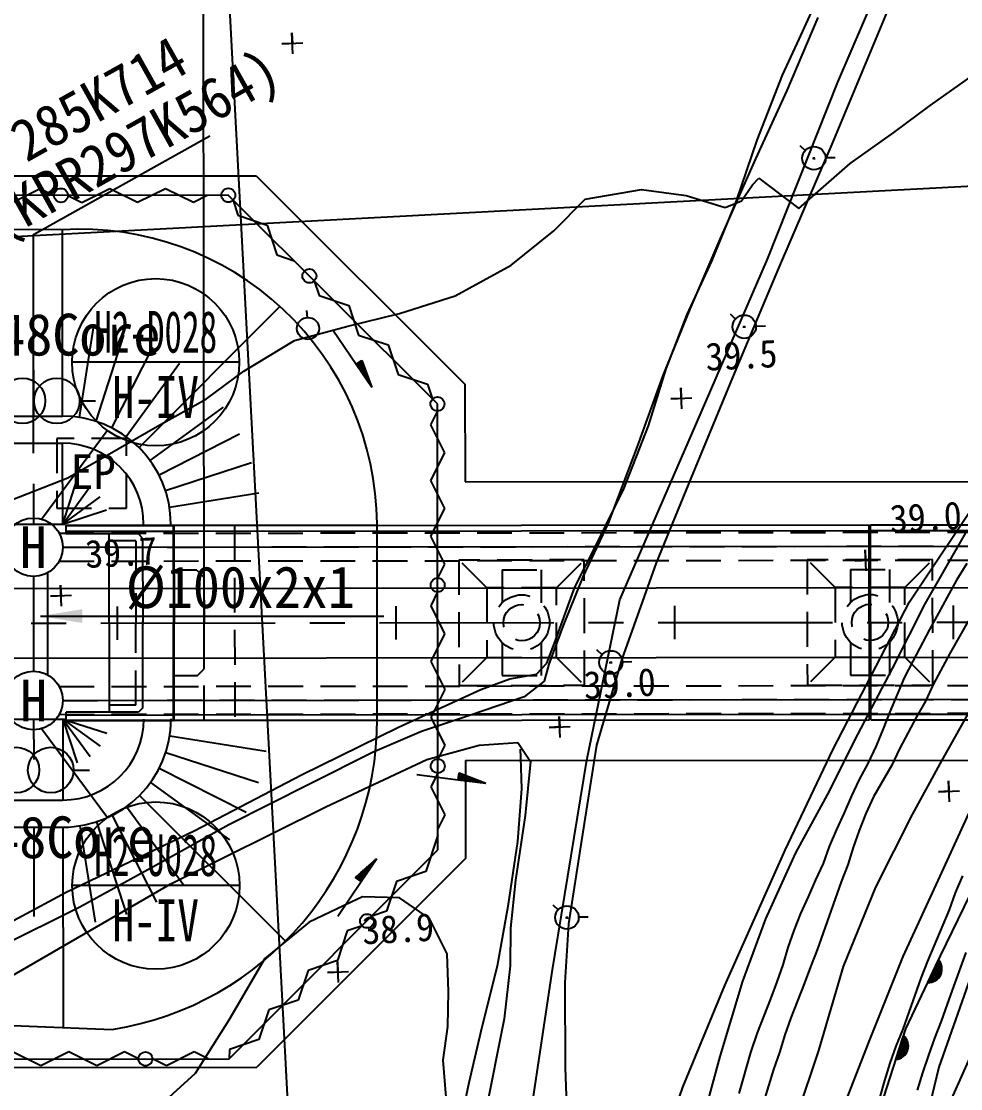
# Model space of a CAD drawing. Header units: millimetres. Extents: x 16742 to 17538, y 1103 to 1809.
# Drawn here: x 17236.1 to 17303.5, y 1440.4 to 1517 of the extents above; entities that cross this region are included whole.
import ezdxf
from ezdxf.enums import TextEntityAlignment as Align
from ezdxf.xclip import XClip

# ---------------------------------------------------------------- set-up
doc = ezdxf.new("R2010")
doc.units = ezdxf.units.MM
doc.header["$LTSCALE"] = 10
doc.header["$MEASUREMENT"] = 0
doc.header["$XCLIPFRAME"] = 2
for name, pattern in [('CENTER', [2, 1.25, -0.25, 0.25, -0.25]), ('DASHED2', [0.375, 0.25, -0.125]), ('HIDDEN', [0.375, 0.25, -0.125])]:
    doc.linetypes.add(name, pattern=pattern)
for name, color, linetype in [('TN-MANH', 4, 'Continuous'), ('TN-TEXT', 3, 'Continuous'), ('TT-COMM-SYMB', 3, 'Continuous'), ('TZ-BASE', 253, 'Continuous'), ('TZ-CABL', 4, 'Continuous'), ('TZ-SYMB', 1, 'Continuous')]:
    doc.layers.add(name, color=color, linetype=linetype)
doc.styles.add('GR', font='GulimChe.ttf')
doc.styles.get("Standard").update_dxf_attribs({"font": 'GulimChe.ttf'})
doc.linetypes.add('ZIGZAG', pattern='A,0.0001,-0.2,[131,ltypeshp.shx,S=0.2,R=0,X=-0.2,Y=0],-0.4,[131,ltypeshp.shx,S=0.2,R=180,X=0.2,Y=0],-0.2', length=0.8001)
doc.dimstyles.get("Standard").update_dxf_attribs({"dimtxt": 0.18, "dimasz": 0.18, "dimexe": 0.18, "dimexo": 0.0625, "dimgap": 0.09, "dimtad": 0, "dimtih": 1, "dimtoh": 1, "dimdec": 4, "dimzin": 0, "dimdsep": 46, "dimtxsty": 'Standard', "dimcen": 0.09, "dimadec": 0, "dimazin": 0, "dimtfac": 1, "dimtdec": 4, "dimtofl": 0, "dimtmove": 0, "dimatfit": 3, "dimfxl": 0, "dimtolj": 1, "dimtzin": 0, "dimarcsym": 0})

# ---------------------------------------------------------------- blocks, each defined once
blk = doc.blocks.new('JD-FHFGFGH4SFG5')
at = {"layer": 'TZ-BASE'}
for p, q in [((423.309, 133.438), (441.901, -216.421)), ((471.703, 39.226, 42.028), (476.799, 51.112, 42.028)), ((426.2, 0.396), (426.154, 50.395)), ((476.261, 46.789, 40.888), (471.256, 34.776, 40.888)), ((468.927, 42.314, 40.35), (470.725, 46.294, 40.35)), ((470.25, 43.867, 42.415), (468.022, 38.624, 42.415)), ((699.423, 43.352), (-0.006, 6.182)), ((432.582, 41.263, 40.319), (432.502, 42.761, 40.319)), ((432.502, 42.761, 40.319), (432.542, 42.012, 40.319)), ((467.725, 39.733, 40.35), (468.927, 42.314, 40.35)), ((431.793, 41.972, 40.319), (433.291, 42.051, 40.319)), ((432.542, 42.012, 40.319), (431.793, 41.972, 40.319)), ((465.908, 35.063, 40.35), (467.725, 39.733, 40.35)), ((466.636, 26.522, 42.028), (471.703, 39.226, 42.028)), ((478.316, 37.542, 39.996), (481.423, 39.759, 39.996)), ((468.022, 38.624, 42.415), (465.782, 33.724, 42.415)), ((475.716, 35.6, 39.996), (478.316, 37.542, 39.996)), ((472.566, 33.382, 39.996), (475.716, 35.6, 39.996)), ((464.424, 30.707, 40.35), (465.908, 35.063, 40.35)), ((471.256, 34.776, 40.888), (467.434, 25.861, 40.888)), ((468.957, 34.684, 39.941), (469.348, 34.315, 39.941)), ((465.782, 33.724, 42.415), (463.229, 27.953, 42.415)), ((469.866, 33.759, 39.941), (470.07, 33.747, 39.941)), ((469.975, 33.832, 39.941), (469.984, 33.674, 39.941)), ((470.814, 33.805, 39.941), (471.492, 33.822, 39.941)), ((470.478, 31.544, 39.996), (472.566, 33.382, 39.996)), ((465.561, 31.846, 39.996), (466.018, 32.335, 39.996)), ((466.018, 32.335, 39.996), (468.891, 30.155, 39.996)), ((412.434, 30.591), (414.433, 31.593)), ((414.433, 31.593), (415.433, 31.094)), ((417.434, 30.596), (419.433, 31.598)), ((419.433, 31.598), (421.434, 30.599)), ((421.434, 30.599), (423.433, 31.601)), ((423.433, 31.601), (425.434, 30.603)), ((453.547, 30.824, 39.996), (457.611, 31.525, 39.996)), ((457.611, 31.525, 39.996), (460.811, 31.078, 39.996)), ((464.784, 30.7, 39.996), (465.561, 31.846, 39.996)), ((468.891, 30.155, 39.996), (470.478, 31.544, 39.996)), ((427.944, 31.106), (242.724, 30.931)), ((416.433, 31.095), (417.434, 30.596)), ((425.434, 30.603), (426.433, 31.104)), ((442.958, 16.12), (427.944, 31.106)), ((428.293, 30.748), (428.633, 29.683)), ((451.302, 28.551, 39.996), (453.547, 30.824, 39.996)), ((460.811, 31.078, 39.996), (463.595, 30.228, 39.996)), ((462.638, 26.383, 40.35), (464.424, 30.707, 40.35)), ((463.595, 30.228, 39.996), (464.784, 30.7, 39.996)), ((428.633, 29.683), (430.745, 28.949)), ((416.039, 28.633), (399.927, 28.679)), ((416.052, 15.254), (416.039, 28.633)), ((430.745, 28.949), (431.425, 26.819)), ((448.247, 26.077, 39.996), (451.302, 28.551, 39.996)), ((463.229, 27.953, 42.415), (461.079, 22.928, 42.415)), ((431.425, 26.819), (432.673, 26.385)), ((444.236, 23.872, 39.996), (448.247, 26.077, 39.996)), ((460.878, 22.533, 40.35), (462.638, 26.383, 40.35)), ((461.498, 14.634, 42.028), (466.636, 26.522, 42.028)), ((467.434, 25.861, 40.888), (464.254, 18.303, 40.888)), ((434.117, 24.959), (434.471, 23.898)), ((434.471, 23.898), (436.592, 23.192)), ((440.234, 22.613, 39.996), (444.236, 23.872, 39.996)), ((421.541, 12.987), (431.653, 23.118)), ((436.592, 23.192), (437.3, 21.071)), ((433.623, 22.309, 39.533), (433.573, 22.827, 39.533)), ((436.522, 21.709, 39.996), (440.234, 22.613, 39.996)), ((461.079, 22.928, 42.415), (459.136, 18.168, 42.415)), ((459.377, 18.65, 40.35), (460.878, 22.533, 40.35)), ((463.955, 22.586, 39.726), (464.346, 22.216, 39.726)), ((413.944, 21.877), (413.95, 15.252)), ((417.266, 15.16), (418.276, 21.581)), ((432.685, 20.671, 39.996), (436.522, 21.709, 39.996)), ((464.864, 21.66, 39.726), (465.068, 21.648, 39.726)), ((464.973, 21.734, 39.726), (464.981, 21.576, 39.726)), ((465.812, 21.707, 39.726), (466.49, 21.724, 39.726)), ((418.45, 14.877), (420.453, 21.06)), ((435.439, 21.453), (437.121, 18.969)), ((437.3, 21.071), (439.421, 20.364)), ((419.575, 14.412), (422.521, 20.206)), ((429.06, 18.479, 39.996), (432.685, 20.671, 39.996)), ((439.421, 20.364), (440.129, 18.243)), ((437.121, 18.969), (437.535, 19.25)), ((437.4, 19.159), (437.764, 18.622)), ((437.411, 19.166), (437.746, 18.671)), ((437.421, 19.173), (437.728, 18.719)), ((437.432, 19.18), (437.711, 18.768)), ((437.442, 19.187), (437.693, 18.816)), ((437.452, 19.194), (437.675, 18.864)), ((437.463, 19.201), (437.658, 18.913)), ((437.473, 19.208), (437.64, 18.961)), ((437.483, 19.215), (437.622, 19.01)), ((437.494, 19.222), (437.605, 19.058)), ((437.504, 19.229), (437.587, 19.107)), ((437.514, 19.236), (437.569, 19.155)), ((437.525, 19.243), (437.551, 19.203)), ((437.535, 19.25), (438.242, 17.313)), ((420.614, 13.777), (424.43, 19.039)), ((426.375, 16.491, 39.996), (429.06, 18.479, 39.996)), ((437.121, 18.97), (438.241, 17.315)), ((437.131, 18.977), (438.223, 17.364)), ((437.142, 18.984), (438.206, 17.412)), ((437.152, 18.991), (438.188, 17.461)), ((437.162, 18.998), (438.17, 17.509)), ((437.173, 19.005), (438.153, 17.557)), ((437.183, 19.012), (438.135, 17.606)), ((437.193, 19.019), (438.117, 17.654)), ((437.204, 19.026), (438.1, 17.703)), ((437.214, 19.033), (438.082, 17.751)), ((437.225, 19.04), (438.064, 17.799)), ((437.235, 19.047), (438.047, 17.848)), ((437.245, 19.054), (438.029, 17.896)), ((437.256, 19.061), (438.011, 17.945)), ((437.266, 19.068), (437.994, 17.993)), ((437.276, 19.075), (437.976, 18.042)), ((437.287, 19.082), (437.958, 18.09)), ((437.297, 19.089), (437.941, 18.138)), ((437.307, 19.096), (437.923, 18.187)), ((437.318, 19.103), (437.905, 18.235)), ((437.328, 19.11), (437.887, 18.284)), ((437.338, 19.117), (437.87, 18.332)), ((437.349, 19.124), (437.852, 18.38)), ((437.359, 19.131), (437.834, 18.429)), ((437.369, 19.138), (437.817, 18.477)), ((437.38, 19.145), (437.799, 18.526)), ((437.39, 19.152), (437.781, 18.574)), ((458.099, 14.559, 40.35), (459.377, 18.65, 40.35)), ((440.129, 18.243), (442.25, 17.536)), ((459.136, 18.168, 42.415), (457.291, 13.067, 42.415)), ((464.254, 18.303, 40.888), (461.157, 10.834, 40.888)), ((442.25, 17.536), (442.604, 16.475)), ((460.499, 15.77, 39.523), (460.419, 17.268, 39.523)), ((460.419, 17.268, 39.523), (460.459, 16.519, 39.523)), ((422.872, 14.518, 39.996), (426.375, 16.491, 39.996)), ((442.988, -15.88), (442.958, 16.12)), ((459.71, 16.48, 39.523), (461.208, 16.559, 39.523)), ((460.459, 16.519, 39.523), (459.71, 16.48, 39.523)), ((422.333, 12.061), (427.588, 15.887)), ((442.958, 15.622), (442.459, 14.621)), ((299.951, 15.145), (416.052, 15.254)), ((442.459, 14.621), (443.461, 12.622)), ((456.039, 2.046, 42.028), (461.498, 14.634, 42.028)), ((416.418, 10.807, 39.996), (422.872, 14.518, 39.996)), ((422.97, 11.024), (428.759, 13.98)), ((456.321, 10.02, 40.35), (458.099, 14.559, 40.35)), ((299.952, 13.195), (416.053, 13.304)), ((416.059, 7.494), (416.053, 13.304)), ((457.291, 13.067, 42.415), (455.201, 7.57, 42.415)), ((443.461, 12.622), (442.463, 10.621)), ((423.437, 9.899), (429.617, 11.913)), ((412.342, 9.202, 39.996), (416.418, 10.807, 39.996)), ((461.157, 10.834, 40.888), (458.658, 4.72, 40.888)), ((413.955, 10.397), (413.958, 7.492)), ((416.059, 7.494), (417.079, 10.643)), ((416.059, 7.494), (418.002, 10.174)), ((442.463, 10.621), (443.465, 8.622)), ((454.392, 6.078, 40.35), (456.321, 10.02, 40.35)), ((416.059, 7.494), (418.735, 9.442)), ((423.723, 8.715), (430.141, 9.738)), ((476.835, 1.911, 40.888), (482.112, 9.843, 40.888)), ((416.059, 7.494), (419.206, 8.52)), ((443.465, 8.622), (442.467, 6.621)), ((299.958, 7.385), (416.245, 7.495)), ((438.67, 7.407), (416.294, 7.386)), ((416.294, 7.386), (423.993, 7.393)), ((416.294, 7.386), (416.294, 6.786)), ((416.294, 6.986), (423.994, 6.994)), ((423.993, 7.393), (424, 0.394)), ((424.043, 7.394), (473.943, 7.439)), ((424.043, 7.394), (424.05, 0.394)), ((424.044, 6.994), (473.944, 7.039)), ((438.635, -6.484), (438.621, 7.515)), ((455.201, 7.57, 42.415), (453.398, 3.719, 42.415)), ((473.956, -6.56), (473.943, 7.439)), ((474.043, 7.44), (548.943, 7.508)), ((474.056, -6.56), (474.043, 7.44)), ((474.044, 7.04), (548.944, 7.108)), ((421.494, 6.791), (416.294, 6.786)), ((419.406, -6.01), (419.394, 6.789)), ((421.794, 6.492), (421.494, 6.791)), ((421.794, 6.492), (421.8, 0.292)), ((442.467, 6.621), (443.468, 4.622)), ((480.851, 6.86, 39.996), (477.93, 1.766, 39.996)), ((452.821, 2.967, 40.35), (454.392, 6.078, 40.35)), ((473.729, 4.139, 38.964), (473.65, 5.637, 38.964)), ((473.65, 5.637, 38.964), (473.69, 4.888, 38.964)), ((443.468, 4.622), (442.969, 3.622)), ((458.658, 4.72, 40.888), (456.187, -2.21, 40.888)), ((472.941, 4.848, 38.964), (474.439, 4.928, 38.964)), ((473.69, 4.888, 38.964), (472.941, 4.848, 38.964)), ((480.951, 4.664, 41), (480.218, 3.477, 41)), ((415.978, 1.606, 39.738), (415.898, 3.104, 39.738)), ((415.898, 3.104, 39.738), (415.938, 2.355, 39.738)), ((426.197, 3.696), (426.2, 0.396)), ((453.398, 3.719, 42.415), (451.97, 0.226, 42.415)), ((480.218, 3.477, 41), (479.529, 2.248, 41)), ((299.961, 2.779), (499.95, 2.963)), ((415.189, 2.316, 39.738), (416.687, 2.395, 39.738)), ((415.938, 2.355, 39.738), (415.189, 2.316, 39.738)), ((442.97, 2.622), (442.471, 1.621)), ((451.368, -1.044, 40.35), (452.821, 2.967, 40.35)), ((420.001, -0.81), (419.999, 1.59)), ((440.001, -0.792), (439.999, 1.608)), ((442.471, 1.621), (443.473, -0.378)), ((453.685, -9.443, 42.028), (456.039, 2.046, 42.028)), ((460.001, -0.773), (459.999, 1.627)), ((471.349, -8.655, 40.888), (476.835, 1.911, 40.888)), ((477.93, 1.766, 39.996), (475.596, -2.878, 39.996)), ((479.529, 2.248, 41), (478.924, 1.108, 41)), ((480.001, -0.755), (479.999, 1.645)), ((478.924, 1.108, 41), (478.276, -0.076, 41)), ((421.806, -5.708), (421.8, 0.492)), ((424.006, -6.606), (424, 0.394)), ((424.056, -6.606), (424.05, 0.394)), ((426.203, -2.904), (426.2, 0.396)), ((451.97, 0.226, 42.415), (450.948, -2.565, 42.415)), ((481.052, 0.537, 42), (479.754, -1.746, 42)), ((443.473, -0.378), (442.475, -2.379)), ((478.276, -0.076, 41), (477.065, -2.356, 41)), ((450.816, -2.483, 40.35), (451.368, -1.044, 40.35)), ((454.378, -1.51, 39.36), (454.769, -1.879, 39.36)), ((299.966, -2.221), (499.955, -2.037)), ((456.187, -2.21, 40.888), (454.38, -8.386, 40.888)), ((479.754, -1.746, 42), (478.543, -4.026, 42)), ((483.423, -1.82, 42.028), (479.006, -9.723, 42.028)), ((442.475, -2.379), (443.477, -4.378)), ((450.069, -3.284, 40.35), (450.816, -2.483, 40.35)), ((450.948, -2.565, 42.415), (450.603, -3.782, 42.415)), ((455.287, -2.436, 39.36), (455.491, -2.448, 39.36)), ((455.396, -2.362, 39.36), (455.404, -2.52, 39.36)), ((456.235, -2.389, 39.36), (456.912, -2.372, 39.36)), ((475.596, -2.878, 39.996), (473.093, -7.613, 39.996)), ((477.065, -2.356, 41), (476.461, -3.539, 41)), ((446.061, -4.371, 40.35), (448.143, -3.61, 40.35)), ((448.143, -3.61, 40.35), (450.069, -3.284, 40.35)), ((450.603, -3.782, 42.415), (449.179, -4.908, 42.415)), ((476.461, -3.539, 41), (475.427, -5.985, 41)), ((443.477, -4.378), (442.479, -6.379)), ((443.773, -5.441, 40.35), (446.061, -4.371, 40.35)), ((478.543, -4.026, 42), (477.982, -5.207, 42)), ((449.179, -4.908, 42.415), (445.393, -6.202, 42.415)), ((477.982, -5.207, 42), (477.333, -6.349, 42)), ((421.506, -6.008), (416.306, -6.013)), ((416.307, -6.613), (416.306, -6.013)), ((421.806, -5.708), (421.506, -6.008)), ((440.171, -7.073, 40.35), (443.773, -5.441, 40.35)), ((474.056, -6.16), (548.956, -6.091)), ((475.427, -5.985, 41), (474.953, -7.206, 41)), ((349.971, -6.568), (416.258, -6.505)), ((413.971, -6.508), (413.974, -9.413)), ((416.072, -6.505), (419.221, -7.525)), ((416.072, -6.505), (416.078, -12.316)), ((416.072, -6.505), (417.098, -9.652)), ((416.072, -6.505), (418.02, -9.181)), ((416.072, -6.505), (418.752, -8.448)), ((416.306, -6.213), (424.006, -6.206)), ((438.683, -6.592), (416.307, -6.613)), ((416.307, -6.613), (424.006, -6.606)), ((424.056, -6.206), (473.956, -6.16)), ((424.056, -6.606), (473.956, -6.56)), ((445.393, -6.202, 42.415), (441.819, -7.403, 42.415)), ((442.479, -6.379), (443.481, -8.378)), ((451.768, -7.817, 39.007), (451.689, -6.319, 39.007)), ((451.689, -6.319, 39.007), (451.728, -7.068, 39.007)), ((474.056, -6.56), (548.956, -6.491)), ((477.333, -6.349, 42), (476.122, -8.628, 42)), ((433.188, -10.502, 40.35), (440.171, -7.073, 40.35)), ((441.819, -7.403, 42.415), (438.298, -8.903, 42.415)), ((450.98, -7.108, 39.007), (452.477, -7.028, 39.007)), ((451.728, -7.068, 39.007), (450.98, -7.108, 39.007)), ((473.093, -7.613, 39.996), (470.921, -11.949, 39.996)), ((474.953, -7.206, 41), (474.436, -8.429, 41)), ((423.738, -7.712), (430.652, -8.801)), ((442.19, -9.413, 39.791), (445.942, -8.379, 39.791)), ((443.481, -8.378), (442.982, -9.378)), ((445.942, -8.379, 39.791), (448.734, -8.195, 39.791)), ((448.734, -8.195, 39.791), (449.642, -9.541, 39.791)), ((454.38, -8.386, 40.888), (453.284, -15.225, 40.888)), ((474.436, -8.429, 41), (473.835, -9.698, 41)), ((423.455, -8.896), (430.114, -11.053)), ((438.298, -8.903, 42.415), (433.771, -11.171, 42.415)), ((448.943, -9.264, 40.113), (448.922, -8.662, 40.113)), ((467.901, -15.921, 40.888), (471.349, -8.655, 40.888)), ((476.122, -8.628, 42), (475.56, -9.81, 42)), ((434.947, -12.808, 39.791), (442.19, -9.413, 39.791)), ((449.021, -11.5, 40.113), (448.943, -9.264, 40.113)), ((449.642, -9.541, 39.791), (449.261, -13.429, 39.791)), ((451.201, -24.639, 42.028), (453.685, -9.443, 42.028)), ((473.835, -9.698, 41), (473.23, -10.838, 41)), ((475.56, -9.81, 42), (474.263, -12.093, 42)), ((479.006, -9.723, 42.028), (477.024, -13.365, 42.028)), ((422.99, -10.022), (429.23, -13.194)), ((425.536, -14.514, 40.35), (433.188, -10.502, 40.35)), ((441.476, -10.491), (444.454, -10.858)), ((442.983, -10.378), (442.484, -11.379)), ((444.454, -10.858), (444.515, -10.362)), ((444.471, -10.721), (445.907, -10.898)), ((444.472, -10.709), (445.859, -10.88)), ((444.474, -10.696), (445.811, -10.861)), ((444.475, -10.684), (445.763, -10.843)), ((444.477, -10.672), (445.715, -10.824)), ((444.478, -10.659), (445.667, -10.806)), ((444.48, -10.647), (445.619, -10.787)), ((444.481, -10.634), (445.571, -10.769)), ((444.483, -10.622), (445.523, -10.75)), ((444.484, -10.609), (445.475, -10.732)), ((444.486, -10.597), (445.427, -10.713)), ((444.487, -10.585), (445.378, -10.694)), ((444.489, -10.572), (445.33, -10.676)), ((444.49, -10.56), (445.282, -10.657)), ((444.492, -10.547), (445.234, -10.639)), ((444.494, -10.535), (445.186, -10.62)), ((444.495, -10.523), (445.138, -10.602)), ((444.497, -10.51), (445.09, -10.583)), ((444.498, -10.498), (445.042, -10.565)), ((444.5, -10.485), (444.994, -10.546)), ((444.501, -10.473), (444.946, -10.528)), ((444.503, -10.461), (444.897, -10.509)), ((444.504, -10.448), (444.849, -10.491)), ((444.506, -10.436), (444.801, -10.472)), ((444.507, -10.423), (444.753, -10.454)), ((444.509, -10.411), (444.705, -10.435)), ((444.51, -10.399), (444.657, -10.417)), ((444.512, -10.386), (444.609, -10.398)), ((444.513, -10.374), (444.561, -10.38)), ((444.515, -10.362), (446.439, -11.103)), ((422.355, -11.061), (428.021, -15.17)), ((433.771, -11.171, 42.415), (427.975, -14.085, 42.415)), ((442.484, -11.379), (443.485, -13.378)), ((444.454, -10.858), (446.437, -11.102)), ((444.455, -10.845), (446.388, -11.083)), ((444.457, -10.833), (446.34, -11.065)), ((444.458, -10.82), (446.292, -11.046)), ((444.46, -10.808), (446.244, -11.028)), ((444.461, -10.796), (446.196, -11.009)), ((444.463, -10.783), (446.148, -10.991)), ((444.464, -10.771), (446.1, -10.972)), ((444.466, -10.758), (446.052, -10.954)), ((444.468, -10.746), (446.004, -10.935)), ((444.469, -10.734), (445.956, -10.917)), ((473.23, -10.838, 41), (472.668, -12.019, 41)), ((479.71, -12.438, 42.777), (479.631, -10.94, 42.777)), ((479.631, -10.94, 42.777), (479.671, -11.689, 42.777)), ((421.565, -11.988), (432.041, -22.445)), ((448.723, -15.298, 40.113), (449.021, -11.5, 40.113)), ((470.921, -11.949, 39.996), (468.656, -16.117, 39.996)), ((472.668, -12.019, 41), (472.151, -13.242, 41)), ((474.263, -12.093, 42), (473.702, -13.274, 42)), ((478.922, -11.729, 42.777), (480.42, -11.649, 42.777)), ((479.671, -11.689, 42.777), (478.922, -11.729, 42.777)), ((299.976, -12.425), (416.078, -12.316)), ((420.639, -12.779), (424.759, -18.438)), ((423.777, -18.364, 39.791), (434.947, -12.808, 39.791)), ((479.028, -17.772, 39.791), (481.51, -12.39, 39.791)), ((419.602, -13.417), (422.785, -19.65)), ((443.485, -13.378), (442.986, -14.378)), ((449.261, -13.429, 39.791), (448.561, -18.059, 39.791)), ((472.151, -13.242, 41), (471.59, -14.423, 41)), ((473.702, -13.274, 42), (473.228, -14.495, 42)), ((477.024, -13.365, 42.028), (474.407, -18.578, 42.028)), ((299.978, -14.375), (416.08, -14.266)), ((413.978, -14.268), (413.984, -20.678)), ((416.079, -14.266), (416.093, -28.65)), ((416.306, -18.925, 40.35), (425.536, -14.514, 40.35)), ((417.293, -14.169), (418.395, -21.081)), ((418.477, -13.884), (420.646, -20.539)), ((427.975, -14.085, 42.415), (422.655, -17.068, 42.415)), ((471.59, -14.423, 41), (471.073, -15.646, 41)), ((473.228, -14.495, 42), (472.797, -15.715, 42)), ((442.987, -14.85), (442.129, -17.452)), ((448.062, -19.798, 40.113), (448.723, -15.298, 40.113)), ((453.284, -15.225, 40.888), (452.373, -21.198, 40.888)), ((428.002, -30.894), (442.988, -15.88)), ((463.59, -25.628, 40.888), (467.901, -15.921, 40.888)), ((471.073, -15.646, 41), (470.643, -16.866, 41)), ((472.797, -15.715, 42), (472.411, -16.976, 42)), ((437.066, -17.88), (438.6, -16.503)), ((437.376, -18.09), (438.215, -16.849)), ((437.386, -18.097), (438.253, -16.814)), ((437.397, -18.104), (438.291, -16.78)), ((437.407, -18.111), (438.33, -16.746)), ((437.417, -18.118), (438.368, -16.711)), ((437.428, -18.125), (438.407, -16.677)), ((437.438, -18.132), (438.445, -16.642)), ((437.448, -18.139), (438.483, -16.608)), ((437.459, -18.146), (438.522, -16.573)), ((437.469, -18.153), (438.56, -16.539)), ((437.479, -18.16), (438.598, -16.505)), ((468.656, -16.117, 39.996), (466.497, -20.84, 39.996)), ((422.655, -17.068, 42.415), (417.291, -20.01, 42.415)), ((437.148, -17.936), (437.371, -17.606)), ((437.158, -17.943), (437.409, -17.572)), ((437.169, -17.95), (437.448, -17.537)), ((437.179, -17.957), (437.486, -17.503)), ((437.19, -17.964), (437.524, -17.468)), ((437.2, -17.971), (437.563, -17.434)), ((437.21, -17.978), (437.601, -17.4)), ((437.221, -17.985), (437.639, -17.365)), ((437.231, -17.992), (437.678, -17.331)), ((437.241, -17.999), (437.716, -17.296)), ((437.252, -18.006), (437.754, -17.262)), ((437.262, -18.013), (437.793, -17.227)), ((437.272, -18.02), (437.831, -17.193)), ((437.283, -18.027), (437.87, -17.159)), ((437.293, -18.034), (437.908, -17.124)), ((437.303, -18.041), (437.946, -17.09)), ((437.314, -18.048), (437.985, -17.055)), ((437.324, -18.055), (438.023, -17.021)), ((437.334, -18.062), (438.061, -16.986)), ((437.345, -18.069), (438.1, -16.952)), ((437.355, -18.076), (438.138, -16.918)), ((437.366, -18.083), (438.176, -16.883)), ((442.129, -17.452), (440.01, -18.166)), ((470.643, -16.866, 41), (470.081, -18.047, 41)), ((472.411, -16.976, 42), (471.937, -18.198, 42)), ((412.299, -25.006, 39.791), (423.777, -18.364, 39.791)), ((435.8, -20.645), (437.48, -18.16)), ((437.48, -18.16), (437.066, -17.88)), ((437.076, -17.887), (437.102, -17.847)), ((437.086, -17.894), (437.141, -17.813)), ((437.096, -17.901), (437.179, -17.778)), ((437.107, -17.908), (437.217, -17.744)), ((437.117, -17.915), (437.256, -17.709)), ((437.127, -17.922), (437.294, -17.675)), ((437.138, -17.929), (437.333, -17.64)), ((440.01, -18.166), (439.309, -20.289)), ((448.561, -18.059, 39.791), (448.208, -21.515, 39.791)), ((470.081, -18.047, 41), (469.565, -19.27, 41)), ((471.937, -18.198, 42), (470.214, -23.077, 42)), ((476.389, -23.546, 39.791), (479.028, -17.772, 39.791)), ((479.056, -23.496, 41.511), (481.628, -18.241, 41.511)), ((480.14, -18.988, 42), (480.657, -17.765, 42)), ((407.728, -23.529, 40.35), (416.306, -18.925, 40.35)), ((474.407, -18.578, 42.028), (472.066, -24.256, 42.028)), ((479.709, -20.208, 42), (480.14, -18.988, 42)), ((436.761, -19.64, 38.985), (433.755, -21.079, 38.985)), ((437.565, -19.268, 38.985), (436.761, -19.64, 38.985)), ((440.236, -19.347, 38.985), (437.565, -19.268, 38.985)), ((442.396, -20.821, 38.985), (440.236, -19.347, 38.985)), ((447.269, -24.217, 40.113), (448.062, -19.798, 40.113)), ((451.228, -19.829, 39.36), (451.62, -20.198, 39.36)), ((469.565, -19.27, 41), (469.003, -20.452, 41)), ((417.291, -20.01, 42.415), (411.493, -22.881, 42.415)), ((439.309, -20.289), (438.25, -20.646)), ((452.246, -20.681, 39.36), (452.255, -20.839, 39.36)), ((469.003, -20.452, 41), (468.53, -21.673, 41)), ((478.159, -23.876, 42), (479.709, -20.208, 42)), ((433.755, -21.079, 38.985), (430.576, -23.687, 38.985)), ((437.545, -21.356), (436.486, -21.713)), ((443.647, -23.359, 38.985), (442.396, -20.821, 38.985)), ((452.373, -21.198, 40.888), (452.089, -25.426, 40.888)), ((452.137, -20.755, 39.36), (452.341, -20.766, 39.36)), ((453.086, -20.708, 39.36), (453.763, -20.691, 39.36)), ((466.497, -20.84, 39.996), (464.846, -25.33, 39.996)), ((436.486, -21.713), (435.785, -23.836)), ((448.208, -21.515, 39.791), (448.173, -24.228, 39.791)), ((468.53, -21.673, 41), (468.099, -22.893, 41)), ((468.099, -22.893, 41), (467.755, -24.153, 41)), ((430.576, -23.687, 38.985), (427.976, -28.124, 38.985)), ((443.742, -26.067, 38.985), (443.647, -23.359, 38.985)), ((470.214, -23.077, 42), (469.74, -24.299, 42)), ((473.933, -29.658, 39.791), (476.389, -23.546, 39.791)), ((476.57, -28.748, 41.511), (479.056, -23.496, 41.511)), ((480.03, -25.704, 41), (480.892, -23.265, 41)), ((435.785, -23.836), (433.666, -24.55)), ((435.857, -25.414, 38.878), (435.777, -23.917, 38.878)), ((435.777, -23.917, 38.878), (435.817, -24.666, 38.878)), ((446.174, -28.603, 40.113), (447.269, -24.217, 40.113)), ((448.173, -24.228, 39.791), (447.746, -28.031, 39.791)), ((467.755, -24.153, 41), (467.325, -25.372, 41)), ((469.74, -24.299, 42), (469.266, -25.52, 42)), ((472.066, -24.256, 42.028), (470.296, -30.301, 42.028)), ((477.685, -25.098, 42), (478.159, -23.876, 42)), ((478.148, -25.414, 41.511), (478.918, -23.787, 41.511)), ((479.169, -24.43, 41.511), (478.501, -24.669, 41.511)), ((479.155, -24.276, 41.511), (478.591, -24.477, 41.511)), ((478.913, -25.098, 41.511), (478.648, -24.357, 41.511)), ((479.118, -24.129, 41.511), (478.682, -24.285, 41.511)), ((479.022, -24.955, 41.511), (478.739, -24.165, 41.511)), ((479.059, -23.991, 41.511), (478.773, -24.093, 41.511)), ((479.113, -24.765, 41.511), (478.83, -23.973, 41.511)), ((478.978, -23.861, 41.511), (478.864, -23.902, 41.511)), ((479.168, -24.474, 41.511), (478.926, -23.796, 41.511)), ((481.492, -24.229, 40), (478.948, -31.506, 40)), ((433.666, -24.55), (432.966, -26.674)), ((435.068, -24.705, 38.878), (436.566, -24.626, 38.878)), ((435.817, -24.666, 38.878), (435.068, -24.705, 38.878)), ((449.032, -38.964, 42.028), (451.201, -24.639, 42.028)), ((476.393, -28.757, 42), (477.685, -25.098, 42)), ((478.811, -25.195, 41.511), (478.195, -25.415, 41.511)), ((479.018, -24.962, 41.511), (478.228, -25.244, 41.511)), ((478.383, -25.397, 41.511), (478.285, -25.124, 41.511)), ((479.112, -24.769, 41.511), (478.319, -25.052, 41.511)), ((478.528, -25.356, 41.511), (478.376, -24.932, 41.511)), ((479.157, -24.593, 41.511), (478.41, -24.86, 41.511)), ((478.665, -25.294, 41.511), (478.467, -24.74, 41.511)), ((478.794, -25.209, 41.511), (478.558, -24.548, 41.511)), ((452.089, -25.426, 40.888), (452.13, -31.537, 40.888)), ((460.573, -32.922, 40.888), (463.59, -25.628, 40.888)), ((464.846, -25.33, 39.996), (463.227, -30.723, 39.996)), ((467.325, -25.372, 41), (466.851, -26.594, 41)), ((469.266, -25.52, 42), (468.792, -26.741, 42)), ((478.23, -25.415, 41.511), (478.195, -25.315, 41.511)), ((479.558, -26.969, 41), (480.03, -25.704, 41)), ((432.966, -26.674), (430.847, -27.388)), ((443.7, -28.565, 38.985), (443.742, -26.067, 38.985)), ((466.851, -26.594, 41), (466.377, -27.815, 41)), ((468.792, -26.741, 42), (468.318, -27.963, 42)), ((430.847, -27.388), (430.147, -29.511)), ((482.718, -27.286, 36.041), (478.167, -37.517, 36.041)), ((479.127, -28.188, 41), (479.558, -26.969, 41)), ((399.98, -28.021), (419.618, -28.788)), ((427.976, -28.124, 38.985), (425.571, -31.952, 38.985)), ((447.746, -28.031, 39.791), (444.596, -43.853, 39.791)), ((466.377, -27.815, 41), (465.903, -29.037, 41)), ((468.318, -27.963, 42), (467.888, -29.183, 42)), ((478.653, -29.41, 41), (479.127, -28.188, 41)), ((443.354, -30.987, 38.985), (443.7, -28.565, 38.985)), ((445.237, -32.596, 40.113), (446.174, -28.603, 40.113)), ((465.903, -29.037, 41), (465.435, -30.43, 41)), ((474.784, -34.321, 41.511), (476.57, -28.748, 41.511)), ((475.876, -29.98, 42), (476.393, -28.757, 42)), ((430.147, -29.511), (428.028, -30.225)), ((467.888, -29.183, 42), (467.501, -30.444, 42)), ((471.76, -35.244, 39.791), (473.933, -29.658, 39.791)), ((475.865, -30.949, 41.511), (476.414, -29.235, 41.511)), ((476.747, -29.839, 41.511), (476.116, -30.164, 41.511)), ((476.713, -29.688, 41.511), (476.181, -29.962, 41.511)), ((476.582, -30.535, 41.511), (476.222, -29.835, 41.511)), ((476.657, -29.548, 41.511), (476.246, -29.76, 41.511)), ((476.67, -30.38, 41.511), (476.286, -29.633, 41.511)), ((476.581, -29.419, 41.511), (476.31, -29.558, 41.511)), ((476.736, -30.179, 41.511), (476.351, -29.431, 41.511)), ((476.483, -29.3, 41.511), (476.375, -29.356, 41.511)), ((476.753, -29.884, 41.511), (476.423, -29.243, 41.511)), ((478.222, -30.63, 41), (478.653, -29.41, 41)), ((414.497, -31.407), (412.496, -30.409)), ((416.496, -30.405), (414.497, -31.407)), ((418.497, -31.403), (416.496, -30.405)), ((420.496, -30.401), (418.497, -31.403)), ((421.496, -30.9), (420.496, -30.401)), ((425.496, -30.397), (423.497, -31.399)), ((426.496, -30.896), (425.496, -30.397)), ((428.028, -30.225), (428.002, -30.894)), ((465.435, -30.43, 41), (464.592, -33.385, 41)), ((467.501, -30.444, 42), (467.07, -31.664, 42)), ((470.296, -30.301, 42.028), (468.112, -36.792, 42.028)), ((475.445, -31.2, 42), (475.876, -29.98, 42)), ((476.493, -30.645, 41.511), (475.911, -30.944, 41.511)), ((476.667, -30.386, 41.511), (475.922, -30.77, 41.511)), ((476.095, -30.901, 41.511), (475.963, -30.643, 41.511)), ((476.735, -30.183, 41.511), (475.987, -30.568, 41.511)), ((476.234, -30.842, 41.511), (476.027, -30.441, 41.511)), ((476.757, -30.003, 41.511), (476.051, -30.366, 41.511)), ((476.361, -30.762, 41.511), (476.092, -30.239, 41.511)), ((476.478, -30.661, 41.511), (476.157, -30.037, 41.511)), ((477.793, -31.893, 41), (478.222, -30.63, 41)), ((254.994, -31.057), (428.002, -30.894)), ((423.497, -31.399), (422.496, -30.9)), ((443.576, -33.647, 38.985), (443.354, -30.987, 38.985)), ((463.227, -30.723, 39.996), (461.702, -36.328, 39.996)), ((475.059, -32.461, 42), (475.445, -31.2, 42)), ((475.946, -30.939, 41.511), (475.898, -30.845, 41.511)), ((425.571, -31.952, 38.985), (421.858, -35.309, 38.985)), ((452.13, -31.537, 40.888), (452.345, -37.686, 40.888)), ((467.07, -31.664, 42), (465.911, -35.448, 42)), ((478.948, -31.506, 40), (476.986, -39.452, 40)), ((477.407, -33.154, 41), (477.793, -31.893, 41)), ((444.053, -38.147, 40.113), (445.237, -32.596, 40.113)), ((458.067, -40.069, 40.888), (460.573, -32.922, 40.888)), ((474.715, -33.721, 42), (475.059, -32.461, 42))]:
    blk.add_line(p, q, dxfattribs=at)
at = {"layer": 'TZ-BASE', "ltscale": 10}
for p, q in [((399.923, 32.479), (429.942, 32.507)), ((429.942, 32.507), (444.956, 17.522)), ((444.963, 10.522), (444.956, 17.522)), ((444.955, 10.519), (574.938, 10.642)), ((444.974, -9.481), (574.957, -9.358)), ((444.988, -16.478), (444.982, -9.478)), ((444.988, -16.478), (430.003, -31.492)), ((299.995, -31.615), (430.003, -31.492))]:
    blk.add_line(p, q, dxfattribs=at)
at = {"layer": 'TZ-BASE', "linetype": 'DASHED2'}
for p, q in [((426.193, 7.396), (426.197, 3.696)), ((428.393, 7.398), (428.406, -6.602)), ((421.295, 6.291), (419.395, 6.289)), ((421.295, 6.291), (421.3, 0.391)), ((453.496, 4.921), (444.496, 4.912)), ((444.496, 4.912), (444.504, -4.087)), ((446.498, 2.914), (444.496, 4.912)), ((451.498, 2.919), (453.496, 4.921)), ((453.504, -4.079), (453.496, 4.921)), ((478.496, 4.944), (469.496, 4.935)), ((469.496, 4.935), (469.504, -4.064)), ((471.498, 2.937), (469.496, 4.935)), ((476.498, 2.942), (478.496, 4.944)), ((478.504, -4.056), (478.496, 4.944)), ((425.696, 4.195), (423.996, 4.194)), ((425.696, 4.195), (426.197, 3.696)), ((447.597, 4.215), (450.396, 4.218)), ((447.597, 4.215), (447.599, 1.844)), ((450.396, 4.218), (450.399, 1.846)), ((472.596, 4.238), (475.396, 4.241)), ((472.596, 4.238), (472.599, 1.867)), ((475.396, 4.241), (475.399, 1.869)), ((451.498, 2.919), (446.498, 2.914)), ((446.498, 2.914), (446.502, -2.085)), ((451.502, -2.081), (451.498, 2.919)), ((476.498, 2.942), (471.498, 2.937)), ((471.498, 2.937), (471.502, -2.062)), ((476.502, -2.058), (476.498, 2.942)), ((421.305, -5.508), (421.3, 0.391)), ((447.601, -1.013), (447.604, -3.384)), ((450.401, -1.01), (450.403, -3.382)), ((472.601, -0.99), (472.603, -3.361)), ((475.401, -0.987), (475.403, -3.359)), ((446.502, -2.085), (444.504, -4.087)), ((446.502, -2.085), (451.502, -2.081)), ((451.502, -2.081), (453.504, -4.079)), ((471.502, -2.062), (469.504, -4.064)), ((471.502, -2.062), (476.502, -2.058)), ((476.502, -2.058), (478.504, -4.056)), ((425.703, -3.405), (426.203, -2.904)), ((426.206, -6.604), (426.203, -2.904)), ((425.703, -3.405), (424.003, -3.406)), ((447.604, -3.384), (450.403, -3.382)), ((472.603, -3.361), (475.403, -3.359)), ((444.504, -4.087), (453.504, -4.079)), ((469.504, -4.064), (478.504, -4.056)), ((421.305, -5.508), (419.406, -5.51))]:
    blk.add_line(p, q, dxfattribs=at)
at = {"layer": 'TZ-BASE', "linetype": 'CENTER'}
blk.add_lwpolyline([(0, 0.004), (98.8, 0.095), (298.8, 0.279), (498.8, 0.463), (700, 0.648)], dxfattribs=at)
at = {"layer": 'TZ-BASE'}
for centre, radius in [((469.979, 33.765, 39.941), 0.837), ((415.933, 31.094), 0.5), ((427.944, 31.106), 0.5), ((433.764, 25.312), 0.5), ((433.664, 21.541, 39.533), 0.791), ((464.977, 21.666, 39.726), 0.837), ((442.958, 16.122), 0.5), ((442.97, 3.122), 0.5), ((455.399, -2.43, 39.36), 0.837), ((442.982, -9.878), 0.5), ((452.25, -20.749, 39.36), 0.837), ((437.898, -21.001), 0.5), ((421.996, -30.9), 0.5)]:
    blk.add_circle(centre, radius, dxfattribs=at)
at = {"layer": 'TZ-BASE', "linetype": 'DASHED2'}
for centre, radius in [((449, 0.417), 2), ((474, 0.44), 2), ((449, 0.417), 1.3), ((474, 0.44), 1.3)]:
    blk.add_circle(centre, radius, dxfattribs=at)
at = {"layer": 'TZ-BASE'}
for centre, radius, start, end in [((417.303, 7.351), 21.319, 0.44067, 93.39942), ((416.059, 7.494), 7.76, 0.05397, 90.05397), ((416.059, 7.494), 5.81, 0.05397, 90.05397), ((416.072, -6.505), 5.81, 270.05397, 0.05397), ((416.072, -6.505), 7.76, 270.05397, 0.05397), ((416.072, -6.506), 22.562, 279.0417, 0.05467), ((478.194, -24.44, 41.511), 0.975, 267.29285, 42.05312), ((475.782, -29.978, 41.511), 0.975, 274.84957, 49.60985)]:
    blk.add_arc(centre, radius, start, end, dxfattribs=at)
for s, p in [('39.5', (462.242, 18.502, 40.123)), ('39.0', (475.472, 6.871, 40.123)), ('39.7', (417.721, 4.338, 40.123)), ('39.0', (453.511, -5.085, 40.123)), ('38.9', (437.6, -22.682, 40.123))]:
    blk.add_text(s, height=2, rotation=3.042, dxfattribs=at).set_placement(p)
blk = doc.blocks.new('JD-DGH6SF4')
at = {"layer": 'TZ-BASE'}
for p, q in [((428.665, 94.123), (416.665, 94.123)), ((414.465, 82.855), (419.192, 89.23)), ((414.475, 67.817), (419.202, 61.443)), ((428.675, 56.55), (416.675, 56.55))]:
    blk.add_line(p, q, dxfattribs=at)
at = {"layer": 'TZ-BASE', "flags": 128}
blk.add_lwpolyline([(413.888, 87.586), (413.888, 103.289), (426.547, 110.375)], dxfattribs=at)
at = {"layer": 'TZ-BASE'}
for centre in [(422.665, 94.123), (422.675, 56.55)]:
    blk.add_circle(centre, 6, dxfattribs=at)
at = {"layer": 'TZ-BASE', "style": 'GR'}
for s, p in [('285K714', (413.379, 108.427)), ('(KPR297K564)', (411.591, 102.774))]:
    blk.add_text(s, height=3, rotation=29.23871, dxfattribs=at).set_placement(p)
for s, width, p in [('H2-D028', 0.65, (422.665, 96.283)), ('H-IV', 0.8, (422.665, 91.623)), ('H2-U028', 0.65, (422.665, 58.71)), ('H-IV', 0.8, (422.665, 54.05))]:
    blk.add_text(s, height=3, rotation=0, dxfattribs=dict(at, width=width)).set_placement(p, align=Align.MIDDLE)
at = {"layer": 'TZ-BASE'}
blk.add_text('Ø100x2x1', height=3, rotation=0.05182, dxfattribs=at).set_placement((428.739, 77.972), align=Align.MIDDLE)
blk.add_leader([(414.388, 75.895), (439.044, 75.895)], dimstyle='Standard', override={"dimtxt": 3, "dimasz": 3, "dimexe": 2, "dimexo": 3, "dimgap": 1, "dimtad": 0, "dimtih": 0, "dimcen": 1, "dimaunit": 1, "dimadec": 8, "dimtix": 1, "dimtofl": 1, "dimtmove": 2, "dimtvp": 2}, dxfattribs=at)

msp = doc.modelspace()

# ---------------------------------------------------------------- linework, layer by layer
at = {"layer": 'TN-MANH'}
for centre in [(17236.995, 1479.243), (17237.005, 1468.243)]:
    msp.add_circle(centre, 2.1, dxfattribs=at)
at = {"layer": 'TZ-CABL', "linetype": 'HIDDEN'}
msp.add_lwpolyline([(17243.666, 1487.051), (17238.666, 1487.051), (17238.666, 1482.051), (17243.666, 1482.051)], close=True, dxfattribs=at)
for points in [[(17238.841, 1480.245), (17430.159, 1480.471)], [(17239.095, 1479.245), (17429.907, 1479.471)], [(17238.843, 1478.245), (17430.162, 1478.471)], [(17238.85, 1469.245), (17430.169, 1469.471)], [(17239.105, 1468.245), (17429.917, 1468.471)], [(17238.853, 1467.245), (17430.172, 1467.471)]]:
    msp.add_lwpolyline(points, dxfattribs=at)
at = {"layer": 'TZ-CABL', "linetype": 'ZIGZAG', "ltscale": 0.5}
for points in [[(17239.095, 1479.245), (17429.907, 1479.471)], [(17236.995, 1477.143), (17237.001, 1470.343)], [(17239.105, 1468.245), (17429.917, 1468.471)]]:
    msp.add_lwpolyline(points, dxfattribs=at)
at = {"layer": 'TZ-CABL'}
msp.add_lwpolyline([(17237.995, 1477.397), (17238.001, 1470.09)], dxfattribs=at)
at = {"layer": 'TZ-SYMB', "linetype": 'ByBlock', "ltscale": 5}
for points in [[(17240.309, 1489.754), (17241.449, 1489.754)], [(17239.874, 1463.248), (17241.014, 1463.248)]]:
    msp.add_lwpolyline(points, dxfattribs=at)
for centre in [(17236.207, 1489.754), (17238.673, 1489.754), (17235.772, 1463.248), (17238.238, 1463.248)]:
    msp.add_circle(centre, 1.636, dxfattribs=at)

# ---------------------------------------------------------------- block references
at = {"layer": 'TZ-BASE'}
ref = msp.add_blockref('JD-FHFGFGH4SFG5', (16823.038, 1473.41), dxfattribs=at)
XClip(ref).set_block_clipping_path([(699.9307166184, 75.6476090799), (-0.0689872699, 75.0037604044), (0.0689872699, -75.0037604044), (700.0686841918, -74.3523274699)])
msp.add_blockref('JD-DGH6SF4', (16823.107, 1398.406), dxfattribs=at)

# ---------------------------------------------------------------- texts
at = {"layer": 'TN-MANH', "linetype": 'ByBlock'}
for p in [(17236.995, 1479.243), (17237.005, 1468.243)]:
    msp.add_text('H', height=3, rotation=0, dxfattribs=at).set_placement(p, align=Align.MIDDLE)
at = {"layer": 'TN-TEXT', "extrusion": (-5.48271e-08, -3.84622e-07, 1)}
msp.add_text('광 48Core', height=3, dxfattribs=at).set_placement((17237.44, 1494.546, -0.002), align=Align.MIDDLE)
at = {"layer": 'TN-TEXT', "extrusion": (-5.48271e-08, 3.84622e-07, 1)}
msp.add_text('광 48Core', height=3, dxfattribs=at).set_placement((17237.005, 1458.457, 0), align=Align.MIDDLE)
at = {"layer": 'TT-COMM-SYMB'}
msp.add_text('EP', height=2.5, dxfattribs=at).set_placement((17241.292, 1484.67), align=Align.MIDDLE)

doc.saveas('drawing.dxf')
